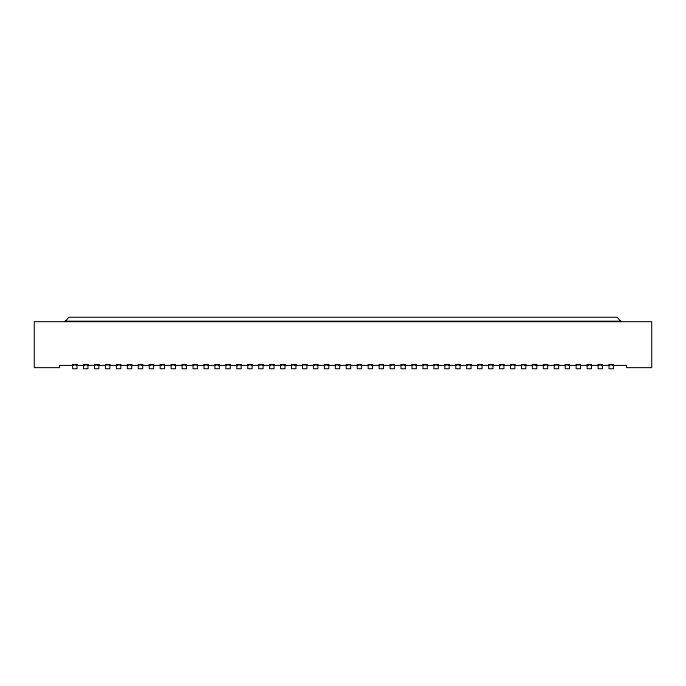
<?xml version="1.0" encoding="UTF-8"?>
<svg xmlns="http://www.w3.org/2000/svg" width="686" height="686" viewBox="0 0 686 686"><rect width="100%" height="100%" fill="white"/><g stroke="black" fill="none" stroke-linecap="round" stroke-linejoin="round"><path stroke-width="1.03" d="M64.947 321.657L68.892 317.275L617.108 317.275L621.053 321.657M64.947 321.22L621.053 321.22M72.613 364.995L76.995 364.995M83.563 364.995L87.937 364.995M94.505 364.995L98.887 364.995M105.455 364.995L109.837 364.995M116.397 364.995L120.779 364.995M127.347 364.995L131.729 364.995M138.298 364.995L142.671 364.995M149.239 364.995L153.621 364.995M160.19 364.995L164.563 364.995M171.131 364.995L175.513 364.995M182.082 364.995L186.463 364.995M193.032 364.995L197.405 364.995M203.974 364.995L208.355 364.995M214.924 364.995L219.297 364.995M225.865 364.995L230.247 364.995M236.816 364.995L241.198 364.995M247.766 364.995L252.139 364.995M258.708 364.995L263.09 364.995M269.658 364.995L274.031 364.995M280.6 364.995L284.982 364.995M291.55 364.995L295.932 364.995M302.5 364.995L306.874 364.995M313.442 364.995L317.824 364.995M324.392 364.995L328.765 364.995M335.334 364.995L339.716 364.995M346.284 364.995L350.666 364.995M357.235 364.995L361.608 364.995M368.176 364.995L372.558 364.995M379.126 364.995L383.5 364.995M390.068 364.995L394.45 364.995M401.018 364.995L405.4 364.995M411.969 364.995L416.342 364.995M422.91 364.995L427.292 364.995M433.861 364.995L438.234 364.995M444.802 364.995L449.184 364.995M455.753 364.995L460.135 364.995M466.703 364.995L471.076 364.995M477.645 364.995L482.026 364.995M488.595 364.995L492.968 364.995M499.537 364.995L503.918 364.995M510.487 364.995L514.869 364.995M521.437 364.995L525.81 364.995M532.379 364.995L536.761 364.995M543.329 364.995L547.702 364.995M554.271 364.995L558.653 364.995M565.221 364.995L569.603 364.995M576.163 364.995L580.545 364.995M587.113 364.995L591.495 364.995M598.063 364.995L602.437 364.995M609.005 364.995L613.387 364.995M73.385 365.441L59.476 365.441L59.476 367.627L34.3 367.627L34.3 321.657L651.7 321.657L651.7 367.627L626.524 367.627L626.524 365.441L612.615 365.441M76.592 365.441L84.086 365.441M87.293 365.441L94.788 365.441M97.995 365.441L105.481 365.441M109.76 365.441L117.255 365.441M120.462 365.441L127.948 365.441M131.163 365.441L138.649 365.441M141.856 365.441L150.423 365.441M153.63 365.441L161.116 365.441M164.331 365.441L170.745 365.441M175.024 365.441L182.519 365.441M185.726 365.441L193.212 365.441M197.491 365.441L203.914 365.441M208.192 365.441L214.615 365.441M218.894 365.441L226.38 365.441M230.659 365.441L237.082 365.441M241.361 365.441L247.783 365.441M252.062 365.441L258.476 365.441M262.755 365.441L270.25 365.441M273.457 365.441L280.943 365.441M284.158 365.441L291.644 365.441M294.851 365.441L302.346 365.441M306.625 365.441L314.111 365.441M317.326 365.441L324.812 365.441M328.019 365.441L335.514 365.441M338.721 365.441L347.279 365.441M350.486 365.441L357.981 365.441M361.188 365.441L368.674 365.441M371.889 365.441L379.375 365.441M383.654 365.441L391.149 365.441M394.356 365.441L401.842 365.441M405.057 365.441L412.543 365.441M415.75 365.441L423.245 365.441M427.524 365.441L433.938 365.441M438.217 365.441L444.639 365.441M448.918 365.441L455.341 365.441M459.62 365.441L467.106 365.441M471.385 365.441L477.808 365.441M482.087 365.441L488.509 365.441M492.788 365.441L500.274 365.441M503.481 365.441L510.976 365.441M515.255 365.441L521.669 365.441M524.884 365.441L532.37 365.441M535.577 365.441L544.144 365.441M547.351 365.441L554.837 365.441M558.052 365.441L565.538 365.441M568.745 365.441L576.24 365.441M580.519 365.441L588.005 365.441M591.212 365.441L598.707 365.441M601.914 365.441L609.408 365.441M76.995 364.472L72.613 364.472L72.613 368.725L76.995 368.725L76.995 364.472M87.937 364.472L83.563 364.472L83.563 368.725L87.937 368.725L87.937 364.472M98.887 364.472L94.505 364.472L94.505 368.725L98.887 368.725L98.887 364.472M109.837 364.472L105.455 364.472L105.455 368.725L109.837 368.725L109.837 364.472M120.779 364.472L116.397 364.472L116.397 368.725L120.779 368.725L120.779 364.472M131.729 364.472L127.347 364.472L127.347 368.725L131.729 368.725L131.729 364.472M142.671 364.472L138.298 364.472L138.298 368.725L142.671 368.725L142.671 364.472M153.621 364.472L149.239 364.472L149.239 368.725L153.621 368.725L153.621 364.472M164.563 364.472L160.19 364.472L160.19 368.725L164.563 368.725L164.563 364.472M175.513 364.472L171.131 364.472L171.131 368.725L175.513 368.725L175.513 364.472M186.463 364.472L182.082 364.472L182.082 368.725L186.463 368.725L186.463 364.472M197.405 364.472L193.032 364.472L193.032 368.725L197.405 368.725L197.405 364.472M208.355 364.472L203.974 364.472L203.974 368.725L208.355 368.725L208.355 364.472M219.297 364.472L214.924 364.472L214.924 368.725L219.297 368.725L219.297 364.472M230.247 364.472L225.865 364.472L225.865 368.725L230.247 368.725L230.247 364.472M241.198 364.472L236.816 364.472L236.816 368.725L241.198 368.725L241.198 364.472M252.139 364.472L247.766 364.472L247.766 368.725L252.139 368.725L252.139 364.472M263.09 364.472L258.708 364.472L258.708 368.725L263.09 368.725L263.09 364.472M274.031 364.472L269.658 364.472L269.658 368.725L274.031 368.725L274.031 364.472M284.982 364.472L280.6 364.472L280.6 368.725L284.982 368.725L284.982 364.472M295.932 364.472L291.55 364.472L291.55 368.725L295.932 368.725L295.932 364.472M306.874 364.472L302.5 364.472L302.5 368.725L306.874 368.725L306.874 364.472M317.824 364.472L313.442 364.472L313.442 368.725L317.824 368.725L317.824 364.472M328.765 364.472L324.392 364.472L324.392 368.725L328.765 368.725L328.765 364.472M339.716 364.472L335.334 364.472L335.334 368.725L339.716 368.725L339.716 364.472M350.666 364.472L346.284 364.472L346.284 368.725L350.666 368.725L350.666 364.472M361.608 364.472L357.235 364.472L357.235 368.725L361.608 368.725L361.608 364.472M372.558 364.472L368.176 364.472L368.176 368.725L372.558 368.725L372.558 364.472M383.5 364.472L379.126 364.472L379.126 368.725L383.5 368.725L383.5 364.472M394.45 364.472L390.068 364.472L390.068 368.725L394.45 368.725L394.45 364.472M405.4 364.472L401.018 364.472L401.018 368.725L405.4 368.725L405.4 364.472M416.342 364.472L411.969 364.472L411.969 368.725L416.342 368.725L416.342 364.472M427.292 364.472L422.91 364.472L422.91 368.725L427.292 368.725L427.292 364.472M438.234 364.472L433.861 364.472L433.861 368.725L438.234 368.725L438.234 364.472M449.184 364.472L444.802 364.472L444.802 368.725L449.184 368.725L449.184 364.472M460.135 364.472L455.753 364.472L455.753 368.725L460.135 368.725L460.135 364.472M471.076 364.472L466.703 364.472L466.703 368.725L471.076 368.725L471.076 364.472M482.026 364.472L477.645 364.472L477.645 368.725L482.026 368.725L482.026 364.472M492.968 364.472L488.595 364.472L488.595 368.725L492.968 368.725L492.968 364.472M503.918 364.472L499.537 364.472L499.537 368.725L503.918 368.725L503.918 364.472M514.869 364.472L510.487 364.472L510.487 368.725L514.869 368.725L514.869 364.472M525.81 364.472L521.437 364.472L521.437 368.725L525.81 368.725L525.81 364.472M536.761 364.472L532.379 364.472L532.379 368.725L536.761 368.725L536.761 364.472M547.702 364.472L543.329 364.472L543.329 368.725L547.702 368.725L547.702 364.472M558.653 364.472L554.271 364.472L554.271 368.725L558.653 368.725L558.653 364.472M569.603 364.472L565.221 364.472L565.221 368.725L569.603 368.725L569.603 364.472M580.545 364.472L576.163 364.472L576.163 368.725L580.545 368.725L580.545 364.472M591.495 364.472L587.113 364.472L587.113 368.725L591.495 368.725L591.495 364.472M602.437 364.472L598.063 364.472L598.063 368.725L602.437 368.725L602.437 364.472M613.387 364.472L609.005 364.472L609.005 368.725L613.387 368.725L613.387 364.472"/></g></svg>
